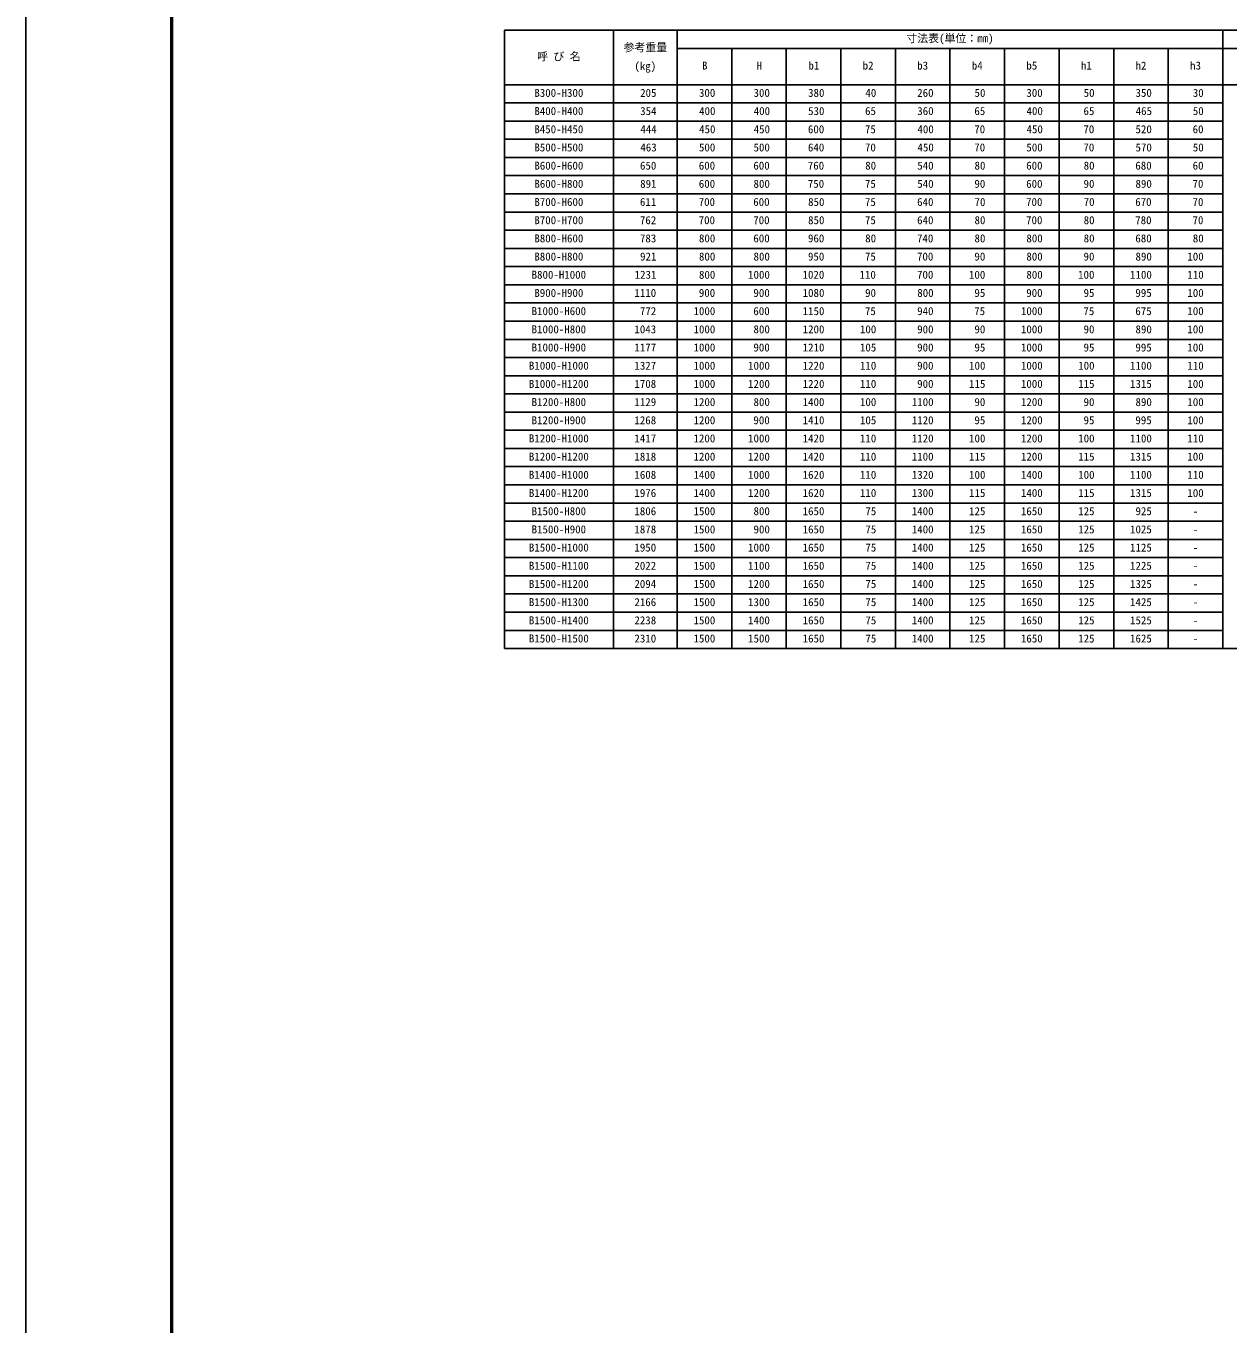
# Model space of a CAD drawing. Units: millimetres, scale not verified. Extents: x -33600 to 33600, y -11880 to 11880.
# Drawn here: x -33600 to -26991, y -574 to 6563 of the extents above; entities that cross this region are included whole.
import ezdxf
from ezdxf.enums import TextEntityAlignment as Align

# ---------------------------------------------------------------- set-up
doc = ezdxf.new("R2010")
doc.units = ezdxf.units.MM
doc.header["$LTSCALE"] = 40
for name, color, linetype, lineweight in [('0-1_Defpoints', 5, 'Continuous', 25), ('0-3_HYO', 3, 'Continuous', 25), ('0-4_HYO2', 4, 'Continuous', 25), ('0-6_TXT', 7, 'Continuous', 25), ('0-7_WAKU', 3, 'Continuous', 25)]:
    doc.layers.add(name, color=color, linetype=linetype, lineweight=lineweight)
doc.styles.add('ＭＳ ゴシック', font='')
doc.styles.get('ＭＳ ゴシック').set_extended_font_data('MS Gothic')

msp = doc.modelspace()

# ---------------------------------------------------------------- linework, layer by layer
at = {"layer": '0-1_Defpoints'}
msp.add_lwpolyline([(-33600, -11880), (0, -11880), (0, 11880), (-33600, 11880)], close=True, dxfattribs=at)
at = {"layer": '0-3_HYO'}
for p, q in [((-30969.99, 6540.42), (-30969.99, 3140.42)), ((-30969.99, 6540.42), (-25269.99, 6540.42)), ((-30369.99, 6540.42), (-30369.99, 3140.42)), ((-30019.99, 6540.42), (-30019.99, 3140.42)), ((-27019.99, 6540.42), (-27019.99, 3140.42)), ((-30019.99, 6440.42), (-25269.99, 6440.42)), ((-29719.99, 6440.42), (-29719.99, 3140.42)), ((-29419.99, 6440.42), (-29419.99, 3140.42)), ((-29119.99, 6440.42), (-29119.99, 3140.42)), ((-28819.99, 6440.42), (-28819.99, 3140.42)), ((-28519.99, 6440.42), (-28519.99, 3140.42)), ((-28219.99, 6440.42), (-28219.99, 3140.42)), ((-27919.99, 6440.42), (-27919.99, 3140.42)), ((-27619.99, 6440.42), (-27619.99, 3140.42)), ((-27319.99, 6440.42), (-27319.99, 3140.42)), ((-30969.99, 6240.42), (-25269.99, 6240.42)), ((-30969.99, 3140.42), (-25269.99, 3140.42))]:
    msp.add_line(p, q, dxfattribs=at)
at = {"layer": '0-4_HYO2'}
for p, q in [((-30969.99, 6140.42), (-27019.99, 6140.42)), ((-30969.99, 6040.42), (-27019.99, 6040.42)), ((-30969.99, 5940.42), (-27019.99, 5940.42)), ((-30969.99, 5840.42), (-27019.99, 5840.42)), ((-30969.99, 5740.42), (-27019.99, 5740.42)), ((-30969.99, 5640.42), (-27019.99, 5640.42)), ((-30969.99, 5540.42), (-27019.99, 5540.42)), ((-30969.99, 5440.42), (-27019.99, 5440.42)), ((-30969.99, 5340.42), (-27019.99, 5340.42)), ((-30969.99, 5240.42), (-27019.99, 5240.42)), ((-30969.99, 5140.42), (-27019.99, 5140.42)), ((-30969.99, 5040.42), (-27019.99, 5040.42)), ((-30969.99, 4940.42), (-27019.99, 4940.42)), ((-30969.99, 4840.42), (-27019.99, 4840.42)), ((-30969.99, 4740.42), (-27019.99, 4740.42)), ((-30969.99, 4640.42), (-27019.99, 4640.42)), ((-30969.99, 4540.42), (-27019.99, 4540.42)), ((-30969.99, 4440.42), (-27019.99, 4440.42)), ((-30969.99, 4340.42), (-27019.99, 4340.42)), ((-30969.99, 4240.42), (-27019.99, 4240.42)), ((-30969.99, 4140.42), (-27019.99, 4140.42)), ((-30969.99, 4040.42), (-27019.99, 4040.42)), ((-30969.99, 3940.42), (-27019.99, 3940.42)), ((-30969.99, 3840.42), (-27019.99, 3840.42)), ((-30969.99, 3740.42), (-27019.99, 3740.42)), ((-30969.99, 3640.42), (-27019.99, 3640.42)), ((-30969.99, 3540.42), (-27019.99, 3540.42)), ((-30969.99, 3440.42), (-27019.99, 3440.41)), ((-30969.99, 3340.41), (-27019.99, 3340.41)), ((-30969.99, 3240.41), (-27019.99, 3240.41))]:
    msp.add_line(p, q, dxfattribs=at)
at = {"layer": '0-7_WAKU', "lineweight": 50}
msp.add_lwpolyline([(-32800, -11080), (-800, -11080), (-800, 11080), (-32800, 11080)], close=True, dxfattribs=at)

# ---------------------------------------------------------------- texts
at = {"layer": '0-6_TXT', "style": 'ＭＳ ゴシック'}
for s, p in [('寸法表(単位：㎜)', (-28759.99, 6460.42)), ('呼 び 名', (-30789.99, 6360.42)), ('参考重量', (-30314.99, 6410.42)), ('(kg)', (-30254.99, 6307.65)), ('B', (-29883.2, 6310.42)), ('H', (-29583.2, 6310.42)), ('b1', (-29298.2, 6310.42)), ('b2', (-28999.99, 6310.42)), ('b3', (-28700, 6310.42)), ('b4', (-28399.99, 6310.42)), ('b5', (-28099.99, 6310.42)), ('h1', (-27799.99, 6310.42)), ('h2', (-27499.99, 6310.42)), ('h3', (-27199.99, 6310.42)), ('B300-H300', (-30804.99, 6160.42)), (' 205', (-30253.37, 6160.42)), (' 300', (-29929.99, 6160.42)), (' 300', (-29629.99, 6160.42)), (' 380', (-29329.99, 6160.42)), (' 40', (-29014.99, 6160.42)), (' 260', (-28729.99, 6160.42)), (' 50', (-28414.99, 6160.42)), (' 300', (-28129.99, 6160.42)), (' 50', (-27814.99, 6160.42)), (' 350', (-27529.99, 6160.42)), (' 30', (-27214.99, 6160.42)), ('B400-H400', (-30804.99, 6060.42)), (' 354', (-30253.07, 6060.42)), (' 400', (-29929.08, 6060.42)), (' 400', (-29629.08, 6060.42)), (' 530', (-29329.99, 6060.42)), (' 65', (-29016.82, 6060.42)), (' 360', (-28729.69, 6060.42)), (' 65', (-28415.9, 6060.42)), (' 400', (-28129.08, 6060.42)), (' 65', (-27815.91, 6060.42)), (' 465', (-27529.08, 6060.42)), (' 50', (-27214.99, 6060.42)), ('B450-H450', (-30804.99, 5960.42)), (' 444', (-30252.16, 5960.42)), (' 450', (-29929.08, 5960.42)), (' 450', (-29629.08, 5960.42)), (' 600', (-29330.91, 5960.42)), (' 75', (-29017.43, 5960.42)), (' 400', (-28728.78, 5960.42)), (' 70', (-28416.51, 5960.42)), (' 450', (-28129.08, 5960.42)), (' 70', (-27816.51, 5960.42)), (' 520', (-27529.99, 5960.42)), (' 60', (-27215.91, 5960.42)), ('B500-H500', (-30804.99, 5860.42)), (' 463', (-30252.16, 5860.42)), (' 500', (-29929.99, 5860.42)), (' 500', (-29629.99, 5860.42)), (' 640', (-29330.91, 5860.42)), (' 70', (-29017.43, 5860.42)), (' 450', (-28728.78, 5860.42)), (' 70', (-28416.51, 5860.42)), (' 500', (-28129.99, 5860.42)), (' 70', (-27816.51, 5860.42)), (' 570', (-27529.99, 5860.42)), (' 50', (-27214.99, 5860.42)), ('B600-H600', (-30804.99, 5760.42)), (' 650', (-30253.98, 5760.42)), (' 600', (-29930.91, 5760.42)), (' 600', (-29630.91, 5760.42)), (' 760', (-29331.52, 5760.42)), (' 80', (-29015.91, 5760.42)), (' 540', (-28729.69, 5760.42)), (' 80', (-28414.99, 5760.42)), (' 600', (-28130.91, 5760.42)), (' 80', (-27814.99, 5760.42)), (' 680', (-27530.91, 5760.42)), (' 60', (-27215.91, 5760.42)), ('B600-H800', (-30804.99, 5660.42)), (' 891', (-30253.07, 5660.42)), (' 600', (-29930.91, 5660.42)), (' 800', (-29629.99, 5660.42)), (' 750', (-29331.52, 5660.42)), (' 75', (-29017.43, 5660.42)), (' 540', (-28729.69, 5660.42)), (' 90', (-28415.6, 5660.42)), (' 600', (-28130.91, 5660.42)), (' 90', (-27815.6, 5660.42)), (' 890', (-27529.99, 5660.42)), (' 70', (-27216.51, 5660.42)), ('B700-H600', (-30804.99, 5560.42)), (' 611', (-30254.59, 5560.42)), (' 700', (-29931.52, 5560.42)), (' 600', (-29631.52, 5560.42)), (' 850', (-29329.99, 5560.42)), (' 75', (-29017.43, 5560.42)), (' 640', (-28730.6, 5560.42)), (' 70', (-28414.99, 5560.42)), (' 700', (-28131.51, 5560.42)), (' 70', (-27814.99, 5560.42)), (' 670', (-27531.51, 5560.42)), (' 70', (-27216.51, 5560.42)), ('B700-H700', (-30804.99, 5460.42)), (' 762', (-30254.59, 5460.42)), (' 700', (-29931.52, 5460.42)), (' 700', (-29631.52, 5460.42)), (' 850', (-29329.99, 5460.42)), (' 75', (-29017.43, 5460.42)), (' 640', (-28730.6, 5460.42)), (' 80', (-28414.99, 5460.42)), (' 700', (-28131.51, 5460.42)), (' 80', (-27814.99, 5460.42)), (' 780', (-27531.51, 5460.42)), (' 70', (-27216.51, 5460.42)), ('B800-H600', (-30804.99, 5360.42)), (' 783', (-30254.59, 5360.42)), (' 800', (-29929.99, 5360.42)), (' 600', (-29630.91, 5360.42)), (' 960', (-29330.6, 5360.42)), (' 80', (-29015.91, 5360.42)), (' 740', (-28731.21, 5360.42)), (' 80', (-28414.99, 5360.42)), (' 800', (-28129.99, 5360.42)), (' 80', (-27814.99, 5360.42)), (' 680', (-27530.91, 5360.42)), (' 80', (-27214.99, 5360.42)), ('B800-H800', (-30804.99, 5260.42)), (' 921', (-30253.68, 5260.42)), (' 800', (-29929.99, 5260.42)), (' 800', (-29629.99, 5260.42)), (' 950', (-29330.6, 5260.42)), (' 75', (-29017.43, 5260.42)), (' 700', (-28731.21, 5260.42)), (' 90', (-28415.6, 5260.42)), (' 800', (-28129.99, 5260.42)), (' 90', (-27815.6, 5260.42)), (' 890', (-27529.99, 5260.42)), ('100', (-27214.99, 5260.42)), ('B800-H1000', (-30819.99, 5160.42)), ('1231', (-30253.68, 5160.42)), (' 800', (-29929.99, 5160.42)), ('1000', (-29629.99, 5160.42)), ('1020', (-29330.6, 5160.42)), ('110', (-29017.43, 5160.42)), (' 700', (-28731.21, 5160.42)), ('100', (-28415.6, 5160.42)), (' 800', (-28129.99, 5160.42)), ('100', (-27815.6, 5160.42)), ('1100', (-27529.99, 5160.42)), ('110', (-27214.99, 5160.42)), ('B900-H900', (-30804.99, 5060.42)), ('1110', (-30254.99, 5060.42)), (' 900', (-29930.6, 5060.42)), (' 900', (-29630.6, 5060.42)), ('1080', (-29329.99, 5060.42)), (' 90', (-29016.52, 5060.42)), (' 800', (-28729.69, 5060.42)), (' 95', (-28415.6, 5060.42)), (' 900', (-28130.6, 5060.42)), (' 95', (-27815.6, 5060.42)), (' 995', (-27530.6, 5060.42)), ('100', (-27214.99, 5060.42)), ('B1000-H600', (-30819.99, 4960.42)), (' 772', (-30254.59, 4960.42)), ('1000', (-29929.99, 4960.42)), (' 600', (-29630.91, 4960.42)), ('1150', (-29329.99, 4960.42)), (' 75', (-29017.43, 4960.42)), (' 940', (-28730.3, 4960.42)), (' 75', (-28416.51, 4960.42)), ('1000', (-28129.99, 4960.42)), (' 75', (-27816.51, 4960.42)), (' 675', (-27530.91, 4960.42)), ('100', (-27214.99, 4960.42)), ('B1000-H800', (-30819.99, 4860.42)), ('1043', (-30254.99, 4860.42)), ('1000', (-29929.99, 4860.42)), (' 800', (-29629.99, 4860.42)), ('1200', (-29329.99, 4860.42)), ('100', (-29014.99, 4860.42)), (' 900', (-28730.3, 4860.42)), (' 90', (-28415.6, 4860.42)), ('1000', (-28129.99, 4860.42)), (' 90', (-27815.6, 4860.42)), (' 890', (-27529.99, 4860.42)), ('100', (-27214.99, 4860.42)), ('B1000-H900', (-30819.99, 4760.42)), ('1177', (-30254.99, 4760.42)), ('1000', (-29929.99, 4760.42)), (' 900', (-29630.6, 4760.42)), ('1210', (-29329.99, 4760.42)), ('105', (-29014.99, 4760.42)), (' 900', (-28730.3, 4760.42)), (' 95', (-28415.6, 4760.42)), ('1000', (-28129.99, 4760.42)), (' 95', (-27815.6, 4760.42)), (' 995', (-27530.6, 4760.42)), ('100', (-27214.99, 4760.42)), ('B1000-H1000', (-30834.99, 4660.42)), ('1327', (-30254.99, 4660.42)), ('1000', (-29929.99, 4660.42)), ('1000', (-29629.99, 4660.42)), ('1220', (-29329.99, 4660.42)), ('110', (-29014.99, 4660.42)), (' 900', (-28730.3, 4660.42)), ('100', (-28414.99, 4660.42)), ('1000', (-28129.99, 4660.42)), ('100', (-27814.99, 4660.42)), ('1100', (-27529.99, 4660.42)), ('110', (-27214.99, 4660.42)), ('B1000-H1200', (-30834.99, 4560.42)), ('1708', (-30254.99, 4560.42)), ('1000', (-29929.99, 4560.42)), ('1200', (-29629.99, 4560.42)), ('1220', (-29329.99, 4560.42)), ('110', (-29014.99, 4560.42)), (' 900', (-28730.3, 4560.42)), ('115', (-28414.99, 4560.42)), ('1000', (-28129.99, 4560.42)), ('115', (-27814.99, 4560.42)), ('1315', (-27529.99, 4560.42)), ('100', (-27214.99, 4560.42)), ('B1200-H800', (-30819.99, 4460.42)), ('1129', (-30254.99, 4460.42)), ('1200', (-29929.99, 4460.42)), (' 800', (-29629.99, 4460.42)), ('1400', (-29329.99, 4460.42)), ('100', (-29014.99, 4460.42)), ('1100', (-28729.99, 4460.42)), (' 90', (-28415.6, 4460.42)), ('1200', (-28129.99, 4460.42)), (' 90', (-27815.6, 4460.42)), (' 890', (-27529.99, 4460.42)), ('100', (-27214.99, 4460.42)), ('B1200-H900', (-30819.99, 4360.42)), ('1268', (-30254.99, 4360.42)), ('1200', (-29929.99, 4360.42)), (' 900', (-29630.6, 4360.42)), ('1410', (-29329.99, 4360.42)), ('105', (-29014.99, 4360.42)), ('1120', (-28729.99, 4360.42)), (' 95', (-28415.6, 4360.42)), ('1200', (-28129.99, 4360.42)), (' 95', (-27815.6, 4360.42)), (' 995', (-27530.6, 4360.42)), ('100', (-27214.99, 4360.42)), ('B1200-H1000', (-30834.99, 4260.42)), ('1417', (-30254.99, 4260.42)), ('1200', (-29929.99, 4260.42)), ('1000', (-29629.99, 4260.42)), ('1420', (-29329.99, 4260.42)), ('110', (-29014.99, 4260.42)), ('1120', (-28729.99, 4260.42)), ('100', (-28414.99, 4260.42)), ('1200', (-28129.99, 4260.42)), ('100', (-27814.99, 4260.42)), ('1100', (-27529.99, 4260.42)), ('110', (-27214.99, 4260.42)), ('B1200-H1200', (-30834.99, 4160.42)), ('1818', (-30254.99, 4160.42)), ('1200', (-29929.99, 4160.42)), ('1200', (-29629.99, 4160.42)), ('1420', (-29329.99, 4160.42)), ('110', (-29014.99, 4160.42)), ('1100', (-28729.99, 4160.42)), ('115', (-28414.99, 4160.42)), ('1200', (-28129.99, 4160.42)), ('115', (-27814.99, 4160.42)), ('1315', (-27529.99, 4160.42)), ('100', (-27214.99, 4160.42)), ('B1400-H1000', (-30834.99, 4060.42)), ('1608', (-30254.99, 4060.42)), ('1400', (-29929.99, 4060.42)), ('1000', (-29629.99, 4060.42)), ('1620', (-29329.99, 4060.42)), ('110', (-29014.99, 4060.42)), ('1320', (-28729.99, 4060.42)), ('100', (-28414.99, 4060.42)), ('1400', (-28129.99, 4060.42)), ('100', (-27814.99, 4060.42)), ('1100', (-27529.99, 4060.42)), ('110', (-27214.99, 4060.42)), ('B1400-H1200', (-30834.99, 3960.42)), ('1976', (-30254.99, 3960.42)), ('1400', (-29929.99, 3960.42)), ('1200', (-29629.99, 3960.42)), ('1620', (-29329.99, 3960.42)), ('110', (-29014.99, 3960.42)), ('1300', (-28729.99, 3960.42)), ('115', (-28414.99, 3960.42)), ('1400', (-28129.99, 3960.42)), ('115', (-27814.99, 3960.42)), ('1315', (-27529.99, 3960.42)), ('100', (-27214.99, 3960.42)), ('B1500-H800', (-30819.99, 3860.42)), ('1806', (-30254.99, 3860.42)), ('1500', (-29929.99, 3860.42)), (' 800', (-29629.99, 3860.42)), ('1650', (-29329.99, 3860.42)), (' 75', (-29014.99, 3860.42)), ('1400', (-28729.99, 3860.42)), ('125', (-28414.99, 3860.42)), ('1650', (-28129.99, 3860.42)), ('125', (-27814.99, 3860.42)), (' 925', (-27529.99, 3860.42)), ('-', (-27184.99, 3860.42)), ('B1500-H900', (-30819.99, 3760.42)), ('1878', (-30254.99, 3760.42)), ('1500', (-29929.99, 3760.42)), (' 900', (-29629.99, 3760.42)), ('1650', (-29329.99, 3760.42)), (' 75', (-29014.99, 3760.42)), ('1400', (-28729.99, 3760.42)), ('125', (-28414.99, 3760.42)), ('1650', (-28129.99, 3760.42)), ('125', (-27814.99, 3760.42)), ('1025', (-27529.99, 3760.42)), ('-', (-27184.99, 3760.42)), ('B1500-H1000', (-30834.99, 3660.42)), ('1950', (-30254.99, 3660.42)), ('1500', (-29929.99, 3660.42)), ('1000', (-29629.99, 3660.42)), ('1650', (-29329.99, 3660.42)), (' 75', (-29014.99, 3660.42)), ('1400', (-28729.99, 3660.42)), ('125', (-28414.99, 3660.42)), ('1650', (-28129.99, 3660.42)), ('125', (-27814.99, 3660.42)), ('1125', (-27529.99, 3660.42)), ('-', (-27184.99, 3660.41)), ('B1500-H1100', (-30834.99, 3560.42)), ('2022', (-30254.99, 3560.42)), ('1500', (-29929.99, 3560.42)), ('1100', (-29629.99, 3560.42)), ('1650', (-29329.99, 3560.42)), (' 75', (-29014.99, 3560.42)), ('1400', (-28729.99, 3560.42)), ('125', (-28414.99, 3560.42)), ('1650', (-28129.99, 3560.42)), ('125', (-27814.99, 3560.42)), ('1225', (-27529.99, 3560.42)), ('-', (-27184.99, 3560.42)), ('B1500-H1200', (-30834.99, 3460.42)), ('2094', (-30254.99, 3460.42)), ('1500', (-29929.99, 3460.42)), ('1200', (-29629.99, 3460.42)), ('1650', (-29329.99, 3460.42)), (' 75', (-29014.99, 3460.42)), ('1400', (-28729.99, 3460.42)), ('125', (-28414.99, 3460.42)), ('1650', (-28129.99, 3460.42)), ('125', (-27814.99, 3460.42)), ('1325', (-27529.99, 3460.42)), ('-', (-27184.99, 3460.41)), ('B1500-H1300', (-30834.99, 3360.42)), ('2166', (-30254.99, 3360.41)), ('1500', (-29929.99, 3360.42)), ('1300', (-29629.99, 3360.42)), ('1650', (-29329.99, 3360.42)), (' 75', (-29014.99, 3360.41)), ('1400', (-28729.99, 3360.42)), ('125', (-28414.99, 3360.41)), ('1650', (-28129.99, 3360.41)), ('125', (-27814.99, 3360.41)), ('1425', (-27529.99, 3360.41)), ('-', (-27184.99, 3360.41)), ('B1500-H1400', (-30834.99, 3260.41)), ('2238', (-30254.99, 3260.41)), ('1500', (-29929.99, 3260.41)), ('1400', (-29629.99, 3260.41)), ('1650', (-29329.99, 3260.41)), (' 75', (-29014.99, 3260.41)), ('1400', (-28729.99, 3260.41)), ('125', (-28414.99, 3260.41)), ('1650', (-28129.99, 3260.41)), ('125', (-27814.99, 3260.41)), ('1525', (-27529.99, 3260.41)), ('-', (-27184.99, 3260.41)), ('B1500-H1500', (-30834.99, 3160.41)), ('2310', (-30254.99, 3160.41)), ('1500', (-29929.99, 3160.41)), ('1500', (-29629.99, 3160.41)), ('1650', (-29329.99, 3160.41)), (' 75', (-29014.99, 3160.41)), ('1400', (-28729.99, 3160.41)), ('125', (-28414.99, 3160.41)), ('1650', (-28129.99, 3160.41)), ('125', (-27814.99, 3160.41)), ('1625', (-27529.99, 3160.41)), ('-', (-27184.99, 3160.41))]:
    msp.add_text(s, height=43.99, dxfattribs=at).set_placement(p, align=Align.BOTTOM_LEFT)

doc.saveas('drawing.dxf')
